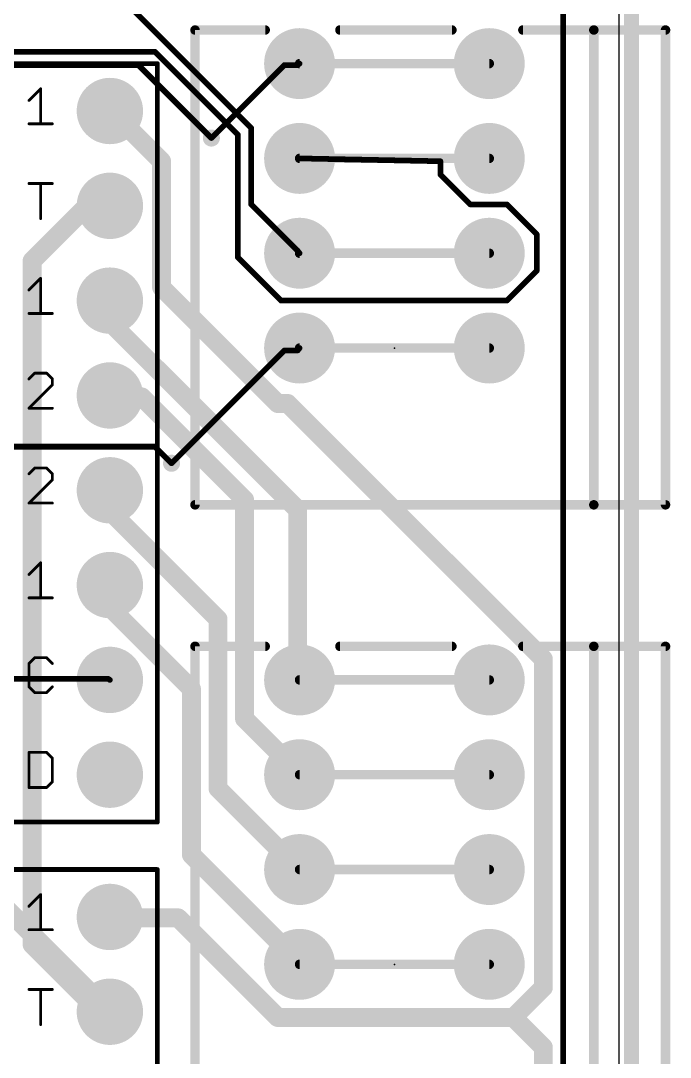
# Model space of a CAD drawing. Extents: x 0 to 101, y -4 to 80.
# Drawn here: x 83.97 to 101.37, y 24.18 to 51.95 of the extents above; entities that cross this region are included whole.
import ezdxf

# ---------------------------------------------------------------- set-up
doc = ezdxf.new("R2010")
doc.units = 0
for name, color, linetype in [('1', 14, 'CONTINUOUS'), ('16', 174, 'CONTINUOUS'), ('17', 94, 'CONTINUOUS'), ('18', 94, 'CONTINUOUS'), ('20', 178, 'CONTINUOUS'), ('21', 251, 'CONTINUOUS'), ('23', 178, 'CONTINUOUS'), ('51', 251, 'CONTINUOUS')]:
    doc.layers.add(name, color=color, linetype=linetype)

# ---------------------------------------------------------------- blocks, each defined once
blk = doc.blocks.new('ROUNDP')
at = {"const_width": 0.5}
blk.add_lwpolyline([(0, -0.25, 1), (0, 0.25, 1), (0, -0.25)], format="xyb", dxfattribs=at)
blk = doc.blocks.new('ROUNDV')
at = {"const_width": 0.5}
blk.add_lwpolyline([(0, -0.25, 1), (0, 0.25, 1), (0, -0.25)], format="xyb", dxfattribs=at)

msp = doc.modelspace()

# ---------------------------------------------------------------- linework, layer by layer
at = {"layer": '1'}
for points, const_width in [([(100.33, 0), (100.33, 80.01)], 0.4064), ([(98.5012, 74.5871), (98.5012, 12.446)], 0.1524), ([(90.1446, 49.0728), (79.4766, 59.7408)], 0.1524), ([(87.5665, 51.1175), (69.2531, 51.1175)], 0.1524), ([(89.789, 48.895), (87.5665, 51.1175)], 0.1524), ([(87.122, 50.7619), (69.4309, 50.7619)], 0.1524), ([(89.0778, 48.8061), (87.122, 50.7619)], 0.1524), ([(96.52, 50.8), (91.44, 50.8)], 0.254), ([(96.52, 50.8), (91.44, 50.8)], 0.254), ([(86.4108, 49.5173), (86.36, 49.53)], 0.508), ([(86.4108, 49.5173), (87.7443, 48.1838)], 0.508), ([(90.1446, 47.0281), (90.1446, 49.0728)], 0.1524), ([(89.789, 45.6057), (89.789, 48.895)], 0.1524), ([(87.7443, 48.1838), (87.7443, 44.8056)], 0.508), ([(96.52, 48.26), (91.44, 48.26)], 0.254), ([(96.52, 48.26), (91.44, 48.26)], 0.254), ([(95.2119, 48.1838), (91.44, 48.26)], 0.1524), ([(95.2119, 48.1838), (95.2119, 47.8282)], 0.1524), ([(95.2119, 47.8282), (96.012, 47.0281)], 0.1524), ([(91.3892, 45.7835), (90.1446, 47.0281)], 0.1524), ([(96.012, 47.0281), (96.9899, 47.0281)], 0.1524), ([(96.9899, 47.0281), (97.79, 46.228)], 0.1524), ([(97.79, 46.228), (97.79, 45.2501)], 0.1524), ([(91.3892, 45.7835), (91.44, 45.72)], 0.1524), ([(96.52, 45.72), (91.44, 45.72)], 0.254), ([(96.52, 45.72), (91.44, 45.72)], 0.254), ([(90.9447, 44.45), (89.789, 45.6057)], 0.1524), ([(97.79, 45.2501), (96.9899, 44.45)], 0.1524), ([(87.7443, 44.8056), (90.8558, 41.6941)], 0.508), ([(86.4108, 44.45), (86.36, 44.45)], 0.508), ([(86.4108, 43.8277), (86.4108, 44.45)], 0.508), ([(96.9899, 44.45), (90.9447, 44.45)], 0.1524), ([(91.3892, 38.8493), (86.4108, 43.8277)], 0.508), ([(96.52, 43.18), (91.44, 43.18)], 0.254), ([(96.52, 43.18), (91.44, 43.18)], 0.254), ([(86.4108, 41.8719), (86.36, 41.91)], 0.508), ([(87.2109, 41.8719), (86.4108, 41.8719)], 0.508), ([(89.9668, 39.116), (87.2109, 41.8719)], 0.508), ([(90.8558, 41.6941), (91.1225, 41.6941)], 0.508), ([(91.1225, 41.6941), (97.9678, 34.8488)], 0.508), ([(87.5665, 40.5384), (66.3194, 40.5384)], 0.1524), ([(88.011, 40.0939), (87.5665, 40.5384)], 0.1524), ([(86.4108, 39.2938), (86.36, 39.37)], 0.508), ([(86.4108, 38.7604), (86.4108, 39.2938)], 0.508), ([(89.9668, 33.2486), (89.9668, 39.116)], 0.508), ([(89.2556, 35.9156), (86.4108, 38.7604)], 0.508), ([(91.3892, 34.4043), (91.3892, 38.8493)], 0.508), ([(86.4108, 36.8046), (86.36, 36.83)], 0.508), ([(86.4108, 36.1823), (86.4108, 36.8046)], 0.508), ([(88.5444, 34.0487), (86.4108, 36.1823)], 0.508), ([(89.2556, 31.3817), (89.2556, 35.9156)], 0.508), ([(97.9678, 34.8488), (97.9678, 26.0477)], 0.508), ([(91.3892, 34.4043), (91.44, 34.29)], 0.508), ([(76.0984, 34.3154), (86.3219, 34.3154)], 0.1524), ([(86.3219, 34.3154), (86.36, 34.29)], 0.1524), ([(88.5444, 29.6037), (88.5444, 34.0487)], 0.508), ([(96.52, 34.29), (91.44, 34.29)], 0.254), ([(96.52, 34.29), (91.44, 34.29)], 0.254), ([(91.3892, 31.8262), (89.9668, 33.2486)], 0.508), ([(91.3892, 31.8262), (91.44, 31.75)], 0.508), ([(96.52, 31.75), (91.44, 31.75)], 0.254), ([(96.52, 31.75), (91.44, 31.75)], 0.254), ([(91.3892, 29.2481), (89.2556, 31.3817)], 0.508), ([(91.3892, 26.7589), (88.5444, 29.6037)], 0.508), ([(86.3219, 25.4254), (82.4103, 29.337)], 0.508), ([(91.3892, 29.2481), (91.44, 29.21)], 0.508), ([(96.52, 29.21), (91.44, 29.21)], 0.254), ([(96.52, 29.21), (91.44, 29.21)], 0.254), ([(86.4108, 27.9146), (86.36, 27.94)], 0.508), ([(88.1888, 27.9146), (86.4108, 27.9146)], 0.508), ([(90.8558, 25.2476), (88.1888, 27.9146)], 0.508), ([(91.3892, 26.7589), (91.44, 26.67)], 0.508), ([(96.52, 26.67), (91.44, 26.67)], 0.254), ([(96.52, 26.67), (91.44, 26.67)], 0.254), ([(97.9678, 26.0477), (97.1677, 25.2476)], 0.508), ([(86.3219, 25.4254), (86.36, 25.4)], 0.508), ([(97.1677, 25.2476), (90.8558, 25.2476)], 0.508), ([(97.1677, 25.2476), (97.9678, 24.4475)], 0.508), ([(97.9678, 24.4475), (97.9678, 12.7127)], 0.508)]:
    msp.add_lwpolyline(points, dxfattribs=dict(at, const_width=const_width))
for points, const_width in [([(87.5934, 51.1444, 1), (87.5396, 51.0906)], 0.0762), ([(87.5665, 51.0794, 1), (87.5665, 51.1556)], 0.0762), ([(87.1489, 50.7888, 1), (87.0951, 50.735)], 0.0762), ([(87.122, 50.7238, 1), (87.122, 50.8)], 0.0762), ([(91.44, 50.8635, 1), (91.44, 50.7365)], 0.127), ([(91.44, 50.8635, 1), (91.44, 50.7365)], 0.127), ([(96.52, 50.7365, 1), (96.52, 50.8635)], 0.127), ([(96.52, 50.7365, 1), (96.52, 50.8635)], 0.127), ([(86.3908, 49.6532, 1), (86.3292, 49.4068)], 0.254), ([(86.5006, 49.6071, 1), (86.321, 49.4275)], 0.254), ([(86.38, 49.3941, 1), (86.4416, 49.6405)], 0.254), ([(90.1827, 49.0728, 1), (90.1065, 49.0728)], 0.0762), ([(89.8271, 48.895, 1), (89.7509, 48.895)], 0.0762), ([(89.7621, 48.8681, 1), (89.8159, 48.9219)], 0.0762), ([(90.1177, 49.0459, 1), (90.1715, 49.0997)], 0.0762), ([(89.0509, 48.7792, 1), (89.1047, 48.833)], 0.0762), ([(87.8713, 48.1838, 1), (87.6173, 48.1838)], 0.254), ([(87.6545, 48.094, 1), (87.8341, 48.2736)], 0.254), ([(91.44, 48.3235, 1), (91.44, 48.1965)], 0.127), ([(91.44, 48.3235, 1), (91.44, 48.1965)], 0.127), ([(91.4408, 48.2981, 1), (91.4392, 48.2219)], 0.0762), ([(96.52, 48.1965, 1), (96.52, 48.3235)], 0.127), ([(96.52, 48.1965, 1), (96.52, 48.3235)], 0.127), ([(95.25, 48.1838, 1), (95.1738, 48.1838)], 0.0762), ([(95.2111, 48.1457, 1), (95.2127, 48.2219)], 0.0762), ([(95.1738, 47.8282, 1), (95.25, 47.8282)], 0.0762), ([(95.2388, 47.8551, 1), (95.185, 47.8013)], 0.0762), ([(90.1065, 47.0281, 1), (90.1827, 47.0281)], 0.0762), ([(90.1715, 47.055, 1), (90.1177, 47.0012)], 0.0762), ([(96.012, 47.0662, 1), (96.012, 46.99)], 0.0762), ([(95.9851, 47.0012, 1), (96.0389, 47.055)], 0.0762), ([(97.0168, 47.055, 1), (96.963, 47.0012)], 0.0762), ([(96.9899, 46.99, 1), (96.9899, 47.0662)], 0.0762), ([(97.8281, 46.228, 1), (97.7519, 46.228)], 0.0762), ([(97.7631, 46.2011, 1), (97.8169, 46.2549)], 0.0762), ([(91.419, 45.8073, 1), (91.3594, 45.7597)], 0.0762), ([(91.44, 45.7835, 1), (91.44, 45.6565)], 0.127), ([(91.44, 45.7835, 1), (91.44, 45.6565)], 0.127), ([(91.3623, 45.7566, 1), (91.4161, 45.8104)], 0.0762), ([(96.52, 45.6565, 1), (96.52, 45.7835)], 0.127), ([(96.52, 45.6565, 1), (96.52, 45.7835)], 0.127), ([(89.7509, 45.6057, 1), (89.8271, 45.6057)], 0.0762), ([(89.8159, 45.6326, 1), (89.7621, 45.5788)], 0.0762), ([(91.4102, 45.6962, 1), (91.4698, 45.7438)], 0.0762), ([(97.7519, 45.2501, 1), (97.8281, 45.2501)], 0.0762), ([(97.8169, 45.2232, 1), (97.7631, 45.277)], 0.0762), ([(87.8341, 44.8954, 1), (87.6545, 44.7158)], 0.254), ([(87.6173, 44.8056, 1), (87.8713, 44.8056)], 0.254), ([(86.36, 44.577, 1), (86.36, 44.323)], 0.254), ([(86.5378, 44.45, 1), (86.2838, 44.45)], 0.254), ([(86.4108, 44.323, 1), (86.4108, 44.577)], 0.254), ([(90.9447, 44.4881, 1), (90.9447, 44.4119)], 0.0762), ([(90.9178, 44.4231, 1), (90.9716, 44.4769)], 0.0762), ([(96.963, 44.4769, 1), (97.0168, 44.4231)], 0.0762), ([(96.9899, 44.4119, 1), (96.9899, 44.4881)], 0.0762), ([(86.5006, 43.9175, 1), (86.321, 43.7379)], 0.254), ([(86.2838, 43.8277, 1), (86.5378, 43.8277)], 0.254), ([(91.44, 43.2435, 1), (91.44, 43.1165)], 0.127), ([(91.44, 43.2435, 1), (91.44, 43.1165)], 0.127), ([(96.52, 43.1165, 1), (96.52, 43.2435)], 0.127), ([(96.52, 43.1165, 1), (96.52, 43.2435)], 0.127), ([(86.4362, 42.0116, 1), (86.2838, 41.8084)], 0.254), ([(86.4108, 41.9989, 1), (86.4108, 41.7449)], 0.254), ([(86.3346, 41.7703, 1), (86.487, 41.9735)], 0.254), ([(87.3007, 41.9617, 1), (87.1211, 41.7821)], 0.254), ([(87.2109, 41.7449, 1), (87.2109, 41.9989)], 0.254), ([(90.8558, 41.8211, 1), (90.8558, 41.5671)], 0.254), ([(91.2123, 41.7839, 1), (91.0327, 41.6043)], 0.254), ([(91.1225, 41.5671, 1), (91.1225, 41.8211)], 0.254), ([(90.766, 41.6043, 1), (90.9456, 41.7839)], 0.254), ([(87.5934, 40.5653, 1), (87.5396, 40.5115)], 0.0762), ([(87.5665, 40.5003, 1), (87.5665, 40.5765)], 0.0762), ([(87.9841, 40.067, 1), (88.0379, 40.1208)], 0.0762), ([(86.4657, 39.4404, 1), (86.2543, 39.2996)], 0.254), ([(86.5378, 39.2938, 1), (86.2838, 39.2938)], 0.254), ([(86.3051, 39.2234, 1), (86.5165, 39.3642)], 0.254), ([(90.0938, 39.116, 1), (89.8398, 39.116)], 0.254), ([(89.877, 39.0262, 1), (90.0566, 39.2058)], 0.254), ([(86.5006, 38.8502, 1), (86.321, 38.6706)], 0.254), ([(86.2838, 38.7604, 1), (86.5378, 38.7604)], 0.254), ([(91.5162, 38.8493, 1), (91.2622, 38.8493)], 0.254), ([(91.2994, 38.7595, 1), (91.479, 38.9391)], 0.254), ([(86.4168, 36.9436, 1), (86.3032, 36.7164)], 0.254), ([(86.5378, 36.8046, 1), (86.2838, 36.8046)], 0.254), ([(86.354, 36.691, 1), (86.4676, 36.9182)], 0.254), ([(86.5006, 36.2721, 1), (86.321, 36.0925)], 0.254), ([(86.2838, 36.1823, 1), (86.5378, 36.1823)], 0.254), ([(89.3826, 35.9156, 1), (89.1286, 35.9156)], 0.254), ([(89.1658, 35.8258, 1), (89.3454, 36.0054)], 0.254), ([(98.0948, 34.8488, 1), (97.8408, 34.8488)], 0.254), ([(97.878, 34.759, 1), (98.0576, 34.9386)], 0.254), ([(91.5053, 34.4559, 1), (91.2731, 34.3527)], 0.254), ([(91.2622, 34.4043, 1), (91.5162, 34.4043)], 0.254), ([(91.3239, 34.2384, 1), (91.5561, 34.3416)], 0.254), ([(86.343, 34.3471, 1), (86.3008, 34.2837)], 0.0762), ([(86.3219, 34.2773, 1), (86.3219, 34.3535)], 0.0762), ([(86.3389, 34.2583, 1), (86.3811, 34.3217)], 0.0762), ([(88.6714, 34.0487, 1), (88.4174, 34.0487)], 0.254), ([(88.4546, 33.9589, 1), (88.6342, 34.1385)], 0.254), ([(91.44, 34.3535, 1), (91.44, 34.2265)], 0.127), ([(91.44, 34.3535, 1), (91.44, 34.2265)], 0.127), ([(96.52, 34.2265, 1), (96.52, 34.3535)], 0.127), ([(96.52, 34.2265, 1), (96.52, 34.3535)], 0.127), ([(90.0566, 33.3384, 1), (89.877, 33.1588)], 0.254), ([(89.8398, 33.2486, 1), (90.0938, 33.2486)], 0.254), ([(91.4949, 31.8966, 1), (91.2835, 31.7558)], 0.254), ([(91.2994, 31.7364, 1), (91.479, 31.916)], 0.254), ([(91.3343, 31.6796, 1), (91.5457, 31.8204)], 0.254), ([(91.44, 31.8135, 1), (91.44, 31.6865)], 0.127), ([(91.44, 31.8135, 1), (91.44, 31.6865)], 0.127), ([(96.52, 31.6865, 1), (96.52, 31.8135)], 0.127), ([(96.52, 31.6865, 1), (96.52, 31.8135)], 0.127), ([(89.3454, 31.4715, 1), (89.1658, 31.2919)], 0.254), ([(89.1286, 31.3817, 1), (89.3826, 31.3817)], 0.254), ([(88.6342, 29.6935, 1), (88.4546, 29.5139)], 0.254), ([(88.4174, 29.6037, 1), (88.6714, 29.6037)], 0.254), ([(91.4654, 29.3497, 1), (91.313, 29.1465)], 0.254), ([(91.2994, 29.1583, 1), (91.479, 29.3379)], 0.254), ([(91.3638, 29.1084, 1), (91.5162, 29.3116)], 0.254), ([(91.44, 29.2735, 1), (91.44, 29.1465)], 0.127), ([(91.44, 29.2735, 1), (91.44, 29.1465)], 0.127), ([(96.52, 29.1465, 1), (96.52, 29.2735)], 0.127), ([(96.52, 29.1465, 1), (96.52, 29.2735)], 0.127), ([(86.4168, 28.0536, 1), (86.3032, 27.8264)], 0.254), ([(86.4108, 28.0416, 1), (86.4108, 27.7876)], 0.254), ([(86.354, 27.801, 1), (86.4676, 28.0282)], 0.254), ([(88.2786, 28.0044, 1), (88.099, 27.8248)], 0.254), ([(88.1888, 27.7876, 1), (88.1888, 28.0416)], 0.254), ([(91.4995, 26.8219, 1), (91.2789, 26.6959)], 0.254), ([(91.2994, 26.6691, 1), (91.479, 26.8487)], 0.254), ([(91.3297, 26.607, 1), (91.5503, 26.733)], 0.254), ([(91.44, 26.7335, 1), (91.44, 26.6065)], 0.127), ([(91.44, 26.7335, 1), (91.44, 26.6065)], 0.127), ([(96.52, 26.6065, 1), (96.52, 26.7335)], 0.127), ([(96.52, 26.6065, 1), (96.52, 26.7335)], 0.127), ([(97.8408, 26.0477, 1), (98.0948, 26.0477)], 0.254), ([(98.0576, 25.9579, 1), (97.878, 26.1375)], 0.254), ([(86.3923, 25.5311, 1), (86.2515, 25.3197)], 0.254), ([(86.2321, 25.3356, 1), (86.4117, 25.5152)], 0.254), ([(86.2896, 25.2943, 1), (86.4304, 25.5057)], 0.254), ([(90.8558, 25.3746, 1), (90.8558, 25.1206)], 0.254), ([(90.766, 25.1578, 1), (90.9456, 25.3374)], 0.254), ([(97.2575, 25.3374, 1), (97.0779, 25.1578)], 0.254), ([(97.0779, 25.3374, 1), (97.2575, 25.1578)], 0.254), ([(97.1677, 25.1206, 1), (97.1677, 25.3746)], 0.254), ([(98.0948, 24.4475, 1), (97.8408, 24.4475)], 0.254), ([(97.878, 24.3577, 1), (98.0576, 24.5373)], 0.254)]:
    msp.add_lwpolyline(points, format="xyb", dxfattribs=dict(at, const_width=const_width))
at = {"layer": '16'}
for points, const_width in [([(100.33, 0), (100.33, 80.01)], 0.4064), ([(91.0336, 50.7619), (89.0778, 48.8061)], 0.1524), ([(91.3892, 50.7619), (91.0336, 50.7619)], 0.1524), ([(96.52, 50.8), (91.44, 50.8)], 0.254), ([(96.52, 50.8), (91.44, 50.8)], 0.254), ([(91.3892, 50.7619), (91.44, 50.8)], 0.1524), ([(96.52, 48.26), (91.44, 48.26)], 0.254), ([(96.52, 48.26), (91.44, 48.26)], 0.254), ([(86.3219, 46.9392), (86.36, 46.99)], 0.508), ([(85.6996, 46.9392), (84.2772, 45.5168)], 0.508), ([(86.3219, 46.9392), (85.6996, 46.9392)], 0.508), ([(96.52, 45.72), (91.44, 45.72)], 0.254), ([(96.52, 45.72), (91.44, 45.72)], 0.254), ([(84.2772, 45.5168), (84.2772, 27.2034)], 0.508), ([(91.0336, 43.1165), (88.011, 40.0939)], 0.1524), ([(91.3892, 43.1165), (91.0336, 43.1165)], 0.1524), ([(96.52, 43.18), (91.44, 43.18)], 0.254), ([(96.52, 43.18), (91.44, 43.18)], 0.254), ([(91.3892, 43.1165), (91.44, 43.18)], 0.1524), ([(96.52, 34.29), (91.44, 34.29)], 0.254), ([(96.52, 34.29), (91.44, 34.29)], 0.254), ([(96.52, 31.75), (91.44, 31.75)], 0.254), ([(96.52, 31.75), (91.44, 31.75)], 0.254), ([(96.52, 29.21), (91.44, 29.21)], 0.254), ([(96.52, 29.21), (91.44, 29.21)], 0.254), ([(84.2772, 27.2034), (86.0552, 25.4254)], 0.508), ([(96.52, 26.67), (91.44, 26.67)], 0.254), ([(96.52, 26.67), (91.44, 26.67)], 0.254), ([(86.0552, 25.4254), (86.3219, 25.4254)], 0.508), ([(86.3219, 25.4254), (86.36, 25.4)], 0.508)]:
    msp.add_lwpolyline(points, dxfattribs=dict(at, const_width=const_width))
for points, const_width in [([(91.0336, 50.8, 1), (91.0336, 50.7238)], 0.0762), ([(91.0605, 50.735, 1), (91.0067, 50.7888)], 0.0762), ([(91.44, 50.8635, 1), (91.44, 50.7365)], 0.127), ([(91.44, 50.8635, 1), (91.44, 50.7365)], 0.127), ([(91.3663, 50.7924, 1), (91.4121, 50.7314)], 0.0762), ([(91.3892, 50.7238, 1), (91.3892, 50.8)], 0.0762), ([(91.4629, 50.7695, 1), (91.4171, 50.8305)], 0.0762), ([(96.52, 50.7365, 1), (96.52, 50.8635)], 0.127), ([(96.52, 50.7365, 1), (96.52, 50.8635)], 0.127), ([(89.0509, 48.833, 1), (89.1047, 48.7792)], 0.0762), ([(91.44, 48.3235, 1), (91.44, 48.1965)], 0.127), ([(91.44, 48.3235, 1), (91.44, 48.1965)], 0.127), ([(96.52, 48.1965, 1), (96.52, 48.3235)], 0.127), ([(96.52, 48.1965, 1), (96.52, 48.3235)], 0.127), ([(86.4616, 46.9138, 1), (86.2584, 47.0662)], 0.254), ([(85.6996, 47.0662, 1), (85.6996, 46.8122)], 0.254), ([(85.7894, 46.8494, 1), (85.6098, 47.029)], 0.254), ([(86.2203, 47.0154, 1), (86.4235, 46.863)], 0.254), ([(86.3219, 46.8122, 1), (86.3219, 47.0662)], 0.254), ([(91.44, 45.7835, 1), (91.44, 45.6565)], 0.127), ([(91.44, 45.7835, 1), (91.44, 45.6565)], 0.127), ([(96.52, 45.6565, 1), (96.52, 45.7835)], 0.127), ([(96.52, 45.6565, 1), (96.52, 45.7835)], 0.127), ([(84.4042, 45.5168, 1), (84.1502, 45.5168)], 0.254), ([(84.1874, 45.6066, 1), (84.367, 45.427)], 0.254), ([(91.0336, 43.1546, 1), (91.0336, 43.0784)], 0.0762), ([(91.0605, 43.0896, 1), (91.0067, 43.1434)], 0.0762), ([(91.44, 43.2435, 1), (91.44, 43.1165)], 0.127), ([(91.44, 43.2435, 1), (91.44, 43.1165)], 0.127), ([(91.3594, 43.1403, 1), (91.419, 43.0927)], 0.0762), ([(91.3892, 43.0784, 1), (91.3892, 43.1546)], 0.0762), ([(91.4698, 43.1562, 1), (91.4102, 43.2038)], 0.0762), ([(96.52, 43.1165, 1), (96.52, 43.2435)], 0.127), ([(96.52, 43.1165, 1), (96.52, 43.2435)], 0.127), ([(87.9841, 40.1208, 1), (88.0379, 40.067)], 0.0762), ([(91.44, 34.3535, 1), (91.44, 34.2265)], 0.127), ([(91.44, 34.3535, 1), (91.44, 34.2265)], 0.127), ([(96.52, 34.2265, 1), (96.52, 34.3535)], 0.127), ([(96.52, 34.2265, 1), (96.52, 34.3535)], 0.127), ([(91.44, 31.8135, 1), (91.44, 31.6865)], 0.127), ([(91.44, 31.8135, 1), (91.44, 31.6865)], 0.127), ([(96.52, 31.6865, 1), (96.52, 31.8135)], 0.127), ([(96.52, 31.6865, 1), (96.52, 31.8135)], 0.127), ([(91.44, 29.2735, 1), (91.44, 29.1465)], 0.127), ([(91.44, 29.2735, 1), (91.44, 29.1465)], 0.127), ([(96.52, 29.1465, 1), (96.52, 29.2735)], 0.127), ([(96.52, 29.1465, 1), (96.52, 29.2735)], 0.127), ([(84.367, 27.2932, 1), (84.1874, 27.1136)], 0.254), ([(84.1502, 27.2034, 1), (84.4042, 27.2034)], 0.254), ([(91.44, 26.7335, 1), (91.44, 26.6065)], 0.127), ([(91.44, 26.7335, 1), (91.44, 26.6065)], 0.127), ([(96.52, 26.6065, 1), (96.52, 26.7335)], 0.127), ([(96.52, 26.6065, 1), (96.52, 26.7335)], 0.127), ([(86.0552, 25.5524, 1), (86.0552, 25.2984)], 0.254), ([(85.9654, 25.3356, 1), (86.145, 25.5152)], 0.254), ([(86.3923, 25.5311, 1), (86.2515, 25.3197)], 0.254), ([(86.2896, 25.2943, 1), (86.4304, 25.5057)], 0.254), ([(86.3219, 25.2984, 1), (86.3219, 25.5524)], 0.254)]:
    msp.add_lwpolyline(points, format="xyb", dxfattribs=dict(at, const_width=const_width))
at = {"layer": '20'}
msp.add_line((100, 0), (100, 80), dxfattribs=at)
at = {"layer": '21'}
for points, const_width in [([(88.64, 51.7), (88.64, 38.98)], 0.254), ([(88.64, 51.7), (90.52, 51.7)], 0.254), ([(92.52, 51.7), (95.52, 51.7)], 0.254), ([(97.42, 51.7), (99.32, 51.7)], 0.254), ([(99.32, 38.98), (99.32, 51.7)], 0.254), ([(69.85, 50.8), (87.63, 50.8)], 0.127), ([(87.63, 30.48), (87.63, 50.8)], 0.127), ([(84.1926, 49.8142), (84.5061, 50.1277)], 0.0762), ([(84.5061, 50.1277), (84.5061, 49.1871)], 0.0762), ([(84.1926, 49.1871), (84.8196, 49.1871)], 0.0762), ([(84.1926, 47.5877), (84.8196, 47.5877)], 0.0762), ([(84.5061, 46.6471), (84.5061, 47.5877)], 0.0762), ([(84.1926, 44.7342), (84.5061, 45.0477)], 0.0762), ([(84.5061, 45.0477), (84.5061, 44.1071)], 0.0762), ([(84.1926, 44.1071), (84.8197, 44.1071)], 0.0762), ([(84.3493, 42.5077), (84.1926, 42.3509)], 0.0762), ([(84.6629, 42.5077), (84.3493, 42.5077)], 0.0762), ([(84.8197, 42.3509), (84.6629, 42.5077)], 0.0762), ([(84.1926, 41.5671), (84.8197, 42.1942)], 0.0762), ([(84.8197, 42.1942), (84.8197, 42.3509)], 0.0762), ([(84.8197, 41.5671), (84.1926, 41.5671)], 0.0762), ([(84.3493, 39.9677), (84.1926, 39.8109)], 0.0762), ([(84.6629, 39.9677), (84.3493, 39.9677)], 0.0762), ([(84.8197, 39.8109), (84.6629, 39.9677)], 0.0762), ([(84.8197, 39.6542), (84.8197, 39.8109)], 0.0762), ([(84.1926, 39.0271), (84.8197, 39.6542)], 0.0762), ([(84.8197, 39.0271), (84.1926, 39.0271)], 0.0762), ([(88.64, 38.98), (99.32, 38.98)], 0.254), ([(84.1926, 37.1142), (84.5061, 37.4277)], 0.0762), ([(84.5061, 37.4277), (84.5061, 36.4871)], 0.0762), ([(84.1926, 36.4871), (84.8197, 36.4871)], 0.0762), ([(88.64, 35.19), (88.64, 22.47)], 0.254), ([(88.64, 35.19), (90.52, 35.19)], 0.254), ([(92.52, 35.19), (95.52, 35.19)], 0.254), ([(97.42, 35.19), (99.32, 35.19)], 0.254), ([(99.32, 22.47), (99.32, 35.19)], 0.254), ([(84.3493, 34.8877), (84.1926, 34.7309)], 0.0762), ([(84.1926, 34.7309), (84.1926, 34.1039)], 0.0762), ([(84.6629, 34.8877), (84.3493, 34.8877)], 0.0762), ([(84.8197, 34.7309), (84.6629, 34.8877)], 0.0762), ([(84.1926, 34.1039), (84.3493, 33.9471)], 0.0762), ([(84.3493, 33.9471), (84.6629, 33.9471)], 0.0762), ([(84.6629, 33.9471), (84.8197, 34.1039)], 0.0762), ([(84.1926, 32.3477), (84.1926, 31.4071)], 0.0762), ([(84.6629, 32.3477), (84.1926, 32.3477)], 0.0762), ([(84.8197, 32.1909), (84.6629, 32.3477)], 0.0762), ([(84.8197, 31.5639), (84.8197, 32.1909)], 0.0762), ([(84.1926, 31.4071), (84.6629, 31.4071)], 0.0762), ([(84.6629, 31.4071), (84.8197, 31.5639)], 0.0762), ([(87.63, 30.48), (69.85, 30.48)], 0.127), ([(69.85, 29.21), (87.63, 29.21)], 0.127), ([(87.63, 8.89), (87.63, 29.21)], 0.127), ([(84.1926, 28.2242), (84.5061, 28.5377)], 0.0762), ([(84.5061, 28.5377), (84.5061, 27.5971)], 0.0762), ([(84.1926, 27.5971), (84.8196, 27.5971)], 0.0762), ([(84.1926, 25.9977), (84.8196, 25.9977)], 0.0762), ([(84.5061, 25.0571), (84.5061, 25.9977)], 0.0762)]:
    msp.add_lwpolyline(points, dxfattribs=dict(at, const_width=const_width))
for points, const_width in [([(88.7035, 51.7, 1), (88.5765, 51.7)], 0.127), ([(88.64, 51.7635, 1), (88.64, 51.6365)], 0.127), ([(90.52, 51.6365, 1), (90.52, 51.7635)], 0.127), ([(92.52, 51.7635, 1), (92.52, 51.6365)], 0.127), ([(95.52, 51.6365, 1), (95.52, 51.7635)], 0.127), ([(97.42, 51.7635, 1), (97.42, 51.6365)], 0.127), ([(99.3835, 51.7, 1), (99.2565, 51.7)], 0.127), ([(99.32, 51.6365, 1), (99.32, 51.7635)], 0.127), ([(87.6618, 50.8, 1), (87.5983, 50.8)], 0.0635), ([(87.63, 50.7683, 1), (87.63, 50.8318)], 0.0635), ([(84.5252, 50.1277, 1), (84.4871, 50.1277)], 0.0381), ([(84.5196, 50.1142, 1), (84.4926, 50.1412)], 0.0381), ([(84.1791, 49.8276, 1), (84.206, 49.8007)], 0.0381), ([(84.1926, 49.2062, 1), (84.1926, 49.1681)], 0.0381), ([(84.4871, 49.1871, 1), (84.5252, 49.1871)], 0.0381), ([(84.8196, 49.1681, 1), (84.8196, 49.2062)], 0.0381), ([(84.1926, 47.6068, 1), (84.1926, 47.5687)], 0.0381), ([(84.5252, 47.5877, 1), (84.4871, 47.5877)], 0.0381), ([(84.8196, 47.5687, 1), (84.8196, 47.6068)], 0.0381), ([(84.4871, 46.6471, 1), (84.5252, 46.6471)], 0.0381), ([(84.5252, 45.0477, 1), (84.4871, 45.0477)], 0.0381), ([(84.5196, 45.0342, 1), (84.4926, 45.0612)], 0.0381), ([(84.1791, 44.7476, 1), (84.2061, 44.7207)], 0.0381), ([(84.1926, 44.1262, 1), (84.1926, 44.0881)], 0.0381), ([(84.4871, 44.1071, 1), (84.5252, 44.1071)], 0.0381), ([(84.8197, 44.0881, 1), (84.8197, 44.1262)], 0.0381), ([(84.3493, 42.5268, 1), (84.3493, 42.4887)], 0.0381), ([(84.3628, 42.4942, 1), (84.3359, 42.5212)], 0.0381), ([(84.6764, 42.5212, 1), (84.6494, 42.4942)], 0.0381), ([(84.6629, 42.4887, 1), (84.6629, 42.5268)], 0.0381), ([(84.1791, 42.3644, 1), (84.2061, 42.3375)], 0.0381), ([(84.8387, 42.3509, 1), (84.8006, 42.3509)], 0.0381), ([(84.8006, 42.1942, 1), (84.8387, 42.1942)], 0.0381), ([(84.8062, 42.3375, 1), (84.8331, 42.3644)], 0.0381), ([(84.8331, 42.1807, 1), (84.8062, 42.2076)], 0.0381), ([(84.1926, 41.5862, 1), (84.1926, 41.5481)], 0.0381), ([(84.1791, 41.5806, 1), (84.2061, 41.5536)], 0.0381), ([(84.8197, 41.5481, 1), (84.8197, 41.5862)], 0.0381), ([(84.3493, 39.9868, 1), (84.3493, 39.9487)], 0.0381), ([(84.3628, 39.9542, 1), (84.3359, 39.9812)], 0.0381), ([(84.6764, 39.9812, 1), (84.6494, 39.9542)], 0.0381), ([(84.6629, 39.9487, 1), (84.6629, 39.9868)], 0.0381), ([(84.1791, 39.8244, 1), (84.2061, 39.7975)], 0.0381), ([(84.8387, 39.8109, 1), (84.8006, 39.8109)], 0.0381), ([(84.8062, 39.7975, 1), (84.8331, 39.8244)], 0.0381), ([(84.8006, 39.6542, 1), (84.8387, 39.6542)], 0.0381), ([(84.8331, 39.6407, 1), (84.8062, 39.6676)], 0.0381), ([(84.1926, 39.0462, 1), (84.1926, 39.0081)], 0.0381), ([(84.1791, 39.0406, 1), (84.2061, 39.0136)], 0.0381), ([(84.8197, 39.0081, 1), (84.8197, 39.0462)], 0.0381), ([(88.64, 39.0435, 1), (88.64, 38.9165)], 0.127), ([(88.5765, 38.98, 1), (88.7035, 38.98)], 0.127), ([(99.2565, 38.98, 1), (99.3835, 38.98)], 0.127), ([(99.32, 38.9165, 1), (99.32, 39.0435)], 0.127), ([(84.5252, 37.4277, 1), (84.4871, 37.4277)], 0.0381), ([(84.5196, 37.4142, 1), (84.4926, 37.4412)], 0.0381), ([(84.1791, 37.1276, 1), (84.2061, 37.1007)], 0.0381), ([(84.1926, 36.5062, 1), (84.1926, 36.4681)], 0.0381), ([(84.4871, 36.4871, 1), (84.5252, 36.4871)], 0.0381), ([(84.8197, 36.4681, 1), (84.8197, 36.5062)], 0.0381), ([(88.7035, 35.19, 1), (88.5765, 35.19)], 0.127), ([(88.64, 35.2535, 1), (88.64, 35.1265)], 0.127), ([(90.52, 35.1265, 1), (90.52, 35.2535)], 0.127), ([(92.52, 35.2535, 1), (92.52, 35.1265)], 0.127), ([(95.52, 35.1265, 1), (95.52, 35.2535)], 0.127), ([(97.42, 35.2535, 1), (97.42, 35.1265)], 0.127), ([(99.3835, 35.19, 1), (99.2565, 35.19)], 0.127), ([(99.32, 35.1265, 1), (99.32, 35.2535)], 0.127), ([(84.2116, 34.7309, 1), (84.1735, 34.7309)], 0.0381), ([(84.1791, 34.7444, 1), (84.2061, 34.7175)], 0.0381), ([(84.3493, 34.9068, 1), (84.3493, 34.8687)], 0.0381), ([(84.3628, 34.8742, 1), (84.3359, 34.9012)], 0.0381), ([(84.6764, 34.9012, 1), (84.6494, 34.8742)], 0.0381), ([(84.6629, 34.8687, 1), (84.6629, 34.9068)], 0.0381), ([(84.8062, 34.7175, 1), (84.8331, 34.7444)], 0.0381), ([(84.2061, 34.1173, 1), (84.1791, 34.0904)], 0.0381), ([(84.1735, 34.1039, 1), (84.2116, 34.1039)], 0.0381), ([(84.3493, 33.9661, 1), (84.3493, 33.928)], 0.0381), ([(84.3359, 33.9336, 1), (84.3628, 33.9606)], 0.0381), ([(84.6494, 33.9606, 1), (84.6764, 33.9336)], 0.0381), ([(84.6629, 33.928, 1), (84.6629, 33.9661)], 0.0381), ([(84.8331, 34.0904, 1), (84.8062, 34.1173)], 0.0381), ([(84.2116, 32.3477, 1), (84.1735, 32.3477)], 0.0381), ([(84.1926, 32.3668, 1), (84.1926, 32.3287)], 0.0381), ([(84.6764, 32.3612, 1), (84.6494, 32.3342)], 0.0381), ([(84.6629, 32.3287, 1), (84.6629, 32.3668)], 0.0381), ([(84.8387, 32.1909, 1), (84.8006, 32.1909)], 0.0381), ([(84.8062, 32.1775, 1), (84.8331, 32.2044)], 0.0381), ([(84.1926, 31.4261, 1), (84.1926, 31.388)], 0.0381), ([(84.1735, 31.4071, 1), (84.2116, 31.4071)], 0.0381), ([(84.6494, 31.4206, 1), (84.6764, 31.3936)], 0.0381), ([(84.6629, 31.388, 1), (84.6629, 31.4261)], 0.0381), ([(84.8006, 31.5639, 1), (84.8387, 31.5639)], 0.0381), ([(84.8331, 31.5504, 1), (84.8062, 31.5773)], 0.0381), ([(87.5983, 30.48, 1), (87.6618, 30.48)], 0.0635), ([(87.63, 30.4483, 1), (87.63, 30.5117)], 0.0635), ([(87.6618, 29.21, 1), (87.5983, 29.21)], 0.0635), ([(87.63, 29.1783, 1), (87.63, 29.2417)], 0.0635), ([(84.5252, 28.5377, 1), (84.4871, 28.5377)], 0.0381), ([(84.5196, 28.5242, 1), (84.4926, 28.5512)], 0.0381), ([(84.1791, 28.2376, 1), (84.206, 28.2107)], 0.0381), ([(84.1926, 27.6162, 1), (84.1926, 27.5781)], 0.0381), ([(84.4871, 27.5971, 1), (84.5252, 27.5971)], 0.0381), ([(84.8196, 27.5781, 1), (84.8196, 27.6162)], 0.0381), ([(84.1926, 26.0168, 1), (84.1926, 25.9787)], 0.0381), ([(84.5252, 25.9977, 1), (84.4871, 25.9977)], 0.0381), ([(84.8196, 25.9787, 1), (84.8196, 26.0168)], 0.0381), ([(84.4871, 25.0571, 1), (84.5252, 25.0571)], 0.0381)]:
    msp.add_lwpolyline(points, format="xyb", dxfattribs=dict(at, const_width=const_width))
at = {"layer": '23'}
for p in [(93.98, 43.18), (93.98, 26.67)]:
    msp.add_point(p, dxfattribs=at)
at = {"layer": '51', "const_width": 0.254}
for points in [[(101.24, 51.7), (99.32, 51.7)], [(101.24, 38.98), (101.24, 51.7)], [(99.32, 38.98), (101.24, 38.98)], [(101.24, 35.19), (99.32, 35.19)], [(101.24, 22.47), (101.24, 35.19)]]:
    msp.add_lwpolyline(points, dxfattribs=at)
at = {"layer": '51', "const_width": 0.127}
for points in [[(99.32, 51.7635, 1), (99.32, 51.6365)], [(101.3035, 51.7, 1), (101.1765, 51.7)], [(101.24, 51.6365, 1), (101.24, 51.7635)], [(99.32, 39.0435, 1), (99.32, 38.9165)], [(101.1765, 38.98, 1), (101.3035, 38.98)], [(101.24, 38.9165, 1), (101.24, 39.0435)], [(99.32, 35.2535, 1), (99.32, 35.1265)], [(101.3035, 35.19, 1), (101.1765, 35.19)], [(101.24, 35.1265, 1), (101.24, 35.2535)]]:
    msp.add_lwpolyline(points, format="xyb", dxfattribs=at)

# ---------------------------------------------------------------- block references
at = {"layer": '17'}
for p, xscale, yscale, rotation in [((91.44, 50.8), 1.9, 1.9, 90), ((91.44, 50.8), 1.9, 1.9, 90), ((96.52, 50.8), 1.9, 1.9, 90), ((96.52, 50.8), 1.9, 1.9, 90), ((86.36, 49.53), 1.778, 1.778, 180), ((86.36, 49.53), 1.778, 1.778, 180), ((91.44, 48.26), 1.9, 1.9, 90), ((91.44, 48.26), 1.9, 1.9, 90), ((96.52, 48.26), 1.9, 1.9, 90), ((96.52, 48.26), 1.9, 1.9, 90), ((86.36, 46.99), 1.778, 1.778, 180), ((86.36, 46.99), 1.778, 1.778, 180), ((91.44, 45.72), 1.9, 1.9, 90), ((91.44, 45.72), 1.9, 1.9, 90), ((96.52, 45.72), 1.9, 1.9, 90), ((96.52, 45.72), 1.9, 1.9, 90), ((86.36, 44.45), 1.778, 1.778, 180), ((86.36, 44.45), 1.778, 1.778, 180), ((91.44, 43.18), 1.9, 1.9, 90), ((91.44, 43.18), 1.9, 1.9, 90), ((96.52, 43.18), 1.9, 1.9, 90), ((96.52, 43.18), 1.9, 1.9, 90), ((86.36, 41.91), 1.778, 1.778, 180), ((86.36, 41.91), 1.778, 1.778, 180), ((86.36, 39.37), 1.778, 1.778, 180), ((86.36, 39.37), 1.778, 1.778, 180), ((86.36, 36.83), 1.778, 1.778, 180), ((86.36, 36.83), 1.778, 1.778, 180), ((86.36, 34.29), 1.778, 1.778, 180), ((86.36, 34.29), 1.778, 1.778, 180), ((91.44, 34.29), 1.9, 1.9, 90), ((91.44, 34.29), 1.9, 1.9, 90), ((96.52, 34.29), 1.9, 1.9, 90), ((96.52, 34.29), 1.9, 1.9, 90), ((86.36, 31.75), 1.778, 1.778, 180), ((86.36, 31.75), 1.778, 1.778, 180), ((91.44, 31.75), 1.9, 1.9, 90), ((91.44, 31.75), 1.9, 1.9, 90), ((96.52, 31.75), 1.9, 1.9, 90), ((96.52, 31.75), 1.9, 1.9, 90), ((91.44, 29.21), 1.9, 1.9, 90), ((91.44, 29.21), 1.9, 1.9, 90), ((96.52, 29.21), 1.9, 1.9, 90), ((96.52, 29.21), 1.9, 1.9, 90), ((86.36, 27.94), 1.778, 1.778, 180), ((86.36, 27.94), 1.778, 1.778, 180), ((91.44, 26.67), 1.9, 1.9, 90), ((91.44, 26.67), 1.9, 1.9, 90), ((96.52, 26.67), 1.9, 1.9, 90), ((96.52, 26.67), 1.9, 1.9, 90), ((86.36, 25.4), 1.778, 1.778, 180), ((86.36, 25.4), 1.778, 1.778, 180)]:
    msp.add_blockref('ROUNDP', p, dxfattribs=dict(at, xscale=xscale, yscale=yscale, rotation=rotation))
at = {"layer": '18', "xscale": 0.4572, "yscale": 0.4572}
for p in [(89.0778, 48.8061), (89.0778, 48.8061), (88.011, 40.0939), (88.011, 40.0939)]:
    msp.add_blockref('ROUNDV', p, dxfattribs=at)

doc.saveas('drawing.dxf')
